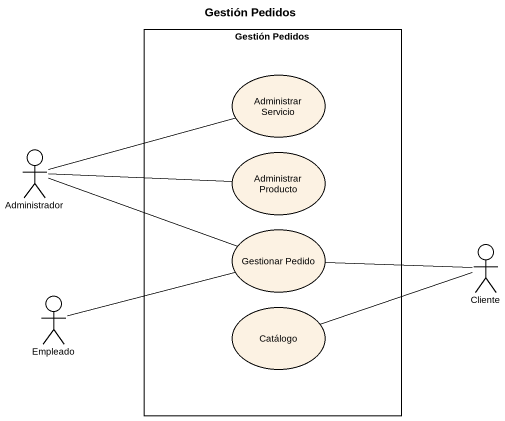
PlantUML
@startuml
title Gestión Pedidos
rectangle "Gestión Pedidos" as Gestión_Pedidos {
  usecase "Administrar Servicio" as Administrar_Servicio
  usecase "Administrar Producto" as Administrar_Producto
  usecase "Gestionar Pedido" as Gestionar_Pedido
  usecase Catálogo
}
actor Administrador
actor Cliente
actor Empleado
Administrador -right- Administrar_Servicio
Administrador -right- Administrar_Producto
Administrador -right- Gestionar_Pedido
Cliente -left- Gestionar_Pedido
Cliente -left- Catálogo
Empleado -right- Gestionar_Pedido
@enduml
